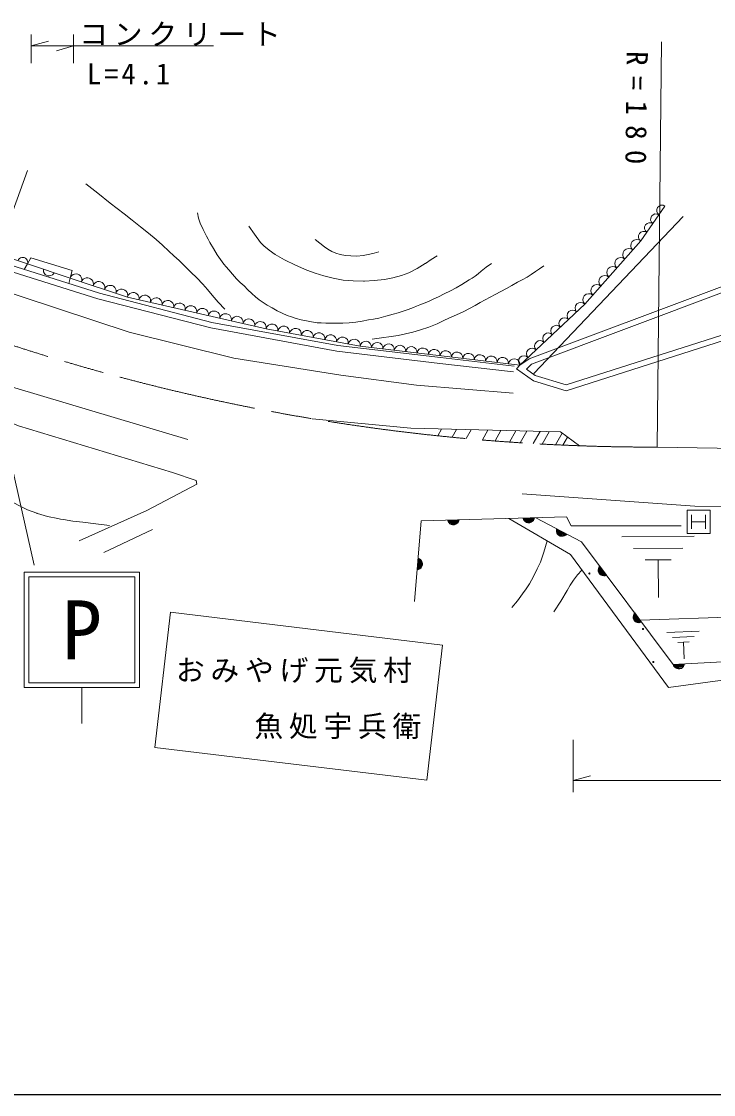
# Model space of a CAD drawing. Units: millimetres, scale not verified. Extents: x 40000 to 680000, y 20000 to 380000.
# Drawn here: x 189891 to 250013, y 205000 to 298173 of the extents above; entities that cross this region are included whole.
import ezdxf
from ezdxf.enums import TextEntityAlignment as Align

# ---------------------------------------------------------------- set-up
doc = ezdxf.new("R2010")
doc.units = ezdxf.units.MM
doc.header["$LTSCALE"] = 1000
doc.linetypes.add('CHAIN', pattern=[18.5, 12, -1.5, 3.5, -1.5])
for name, color, linetype, lineweight in [('M-BGD', 7, 'Continuous', 13), ('M-BMK', 2, 'CHAIN', 13), ('M-STR-HTXT', 7, 'Continuous', 13), ('M-STR-STRC', 7, 'Continuous', 13), ('M-TTL-BAND', 7, 'Continuous', 25)]:
    doc.layers.add(name, color=color, linetype=linetype, lineweight=lineweight)
doc.styles.add('ＭＳ ゴシック', font='')
doc.styles.get('ＭＳ ゴシック').set_extended_font_data('MS Gothic')

msp = doc.modelspace()

# ---------------------------------------------------------------- linework, layer by layer
at = {"layer": 'M-BGD'}
for p, q in [((190412, 285234), (187604, 277477)), ((247371, 281249), (234390, 267594)), ((190410, 277124), (187957, 277938)), ((190135, 276631), (190410, 277124)), ((199092, 274242), (194122, 275892)), ((250763, 275159), (234010, 268881)), ((250938, 274691), (234185, 268413)), ((203013, 258996), (205079, 258327)), ((248112, 255326), (248111, 254126)), ((249312, 255326), (249312, 254126)), ((226951, 254820), (227870, 254844)), ((227852, 254784), (226972, 254761)), ((226994, 254701), (227834, 254723)), ((227775, 254661), (227055, 254643)), ((227117, 254584), (227717, 254600)), ((227618, 254537), (227218, 254527)), ((233499, 254990), (234419, 255014)), ((234400, 254954), (233521, 254931)), ((233542, 254871), (234382, 254893)), ((234323, 254832), (233604, 254813)), ((233665, 254754), (234265, 254770)), ((234167, 254707), (233767, 254697)), ((237231, 255147), (237636, 254383)), ((237636, 254383), (247212, 254383)), ((248112, 254726), (249312, 254726)), ((197036, 252070), (201262, 254048)), ((236368, 253935), (237112, 253545)), ((237158, 253589), (236378, 253997)), ((236389, 254060), (237204, 253633)), ((237032, 253520), (236394, 253854)), ((236419, 253773), (236951, 253495)), ((236834, 253488), (236480, 253673)), ((242035, 253415), (248335, 253471)), ((247336, 252454), (243052, 252416)), ((224336, 250607), (224411, 251524)), ((224469, 251499), (224397, 250622)), ((224459, 250637), (224527, 251474)), ((224582, 251410), (224523, 250692)), ((224588, 250747), (224637, 251345)), ((224689, 251240), (224656, 250842)), ((240029, 250714), (240531, 250041)), ((240591, 250061), (240065, 250766)), ((240101, 250818), (240651, 250080)), ((244069, 251417), (246337, 251437)), ((245203, 251427), (245232, 248151)), ((240005, 250546), (240363, 250065)), ((240255, 250109), (240016, 250430)), ((240447, 250053), (240017, 250630)), ((270567, 247160), (243633, 246185)), ((243044, 246473), (243403, 245992)), ((243295, 246037), (243055, 246357)), ((243487, 245980), (243056, 246557)), ((243068, 246641), (243571, 245968)), ((243631, 245988), (243104, 246693)), ((243140, 246745), (243691, 246008)), ((245968, 245119), (248765, 245237)), ((248337, 244771), (246434, 244691)), ((246901, 244262), (247908, 244304)), ((247404, 244283), (247465, 242828)), ((246539, 242291), (247458, 242340)), ((247441, 242279), (246562, 242232)), ((246585, 242173), (247424, 242218)), ((247367, 242155), (246648, 242117)), ((246712, 242060), (247311, 242092)), ((247214, 242026), (246815, 242005))]:
    msp.add_line(p, q, dxfattribs=at)
for points in [[(124803, 295539), (173172, 272161), (187345, 266941), (204338, 261886)], [(195475, 284086), (196512, 283257), (197597, 282403), (198195, 281941), (198817, 281459), (199518, 280908), (200244, 280332), (200916, 279798), (201602, 279227), (202136, 278746), (202684, 278237), (203125, 277832), (203582, 277408), (204080, 276925), (204594, 276419), (205122, 275908), (205653, 275360), (206055, 274892), (206465, 274398), (206989, 273805), (207547, 273201)], [(245791, 282137), (243690, 279116), (238828, 273621), (233189, 268327), (219307, 269970), (211143, 271480), (199092, 274242)], [(205171, 281543), (205278, 281097), (205420, 280645), (205673, 280096), (205972, 279540), (206117, 279260), (206267, 278969), (206567, 278449), (206898, 277919), (207168, 277506), (207472, 277094), (207679, 276854), (207899, 276608), (208228, 276222), (208577, 275827), (208891, 275520), (209225, 275209), (209565, 274884), (209918, 274546), (210221, 274270), (210551, 274001), (210885, 273769), (211244, 273544), (211662, 273295), (212104, 273049), (212525, 272844), (212973, 272652), (213353, 272512), (213754, 272386), (214192, 272279), (214652, 272180), (215099, 272089), (215566, 272018), (215941, 271994), (216332, 271989), (216609, 271990), (216898, 271990), (217338, 271989), (217796, 271990), (218361, 272010), (218945, 272064), (219480, 272152), (220036, 272255), (220484, 272331), (220949, 272418), (221556, 272574), (222184, 272757), (222607, 272876), (223044, 273005), (223493, 273156), (223952, 273335), (224221, 273450), (224501, 273570), (224862, 273714), (225237, 273865), (225665, 274062), (226107, 274277), (226621, 274519), (227154, 274774), (227653, 275037), (228157, 275338), (228456, 275540), (228770, 275744), (229041, 275897), (229317, 276064), (229576, 276265), (229835, 276489), (230268, 276831), (230731, 277167)], [(209652, 280400), (210125, 279691), (210667, 278993), (210808, 278839), (210956, 278691), (211407, 278308), (211934, 277946), (212340, 277704), (212754, 277478), (213692, 277008), (214687, 276578), (215409, 276320), (216171, 276084), (216981, 275879), (217834, 275724), (218699, 275649), (219605, 275634), (219641, 275634), (219677, 275634), (220539, 275673), (221431, 275769), (222153, 275904), (222902, 276108), (223226, 276223), (223544, 276354), (224263, 276722), (224955, 277145), (224982, 277163), (225491, 277492), (226016, 277837)], [(215417, 279247), (215800, 278925), (216209, 278603), (216516, 278389), (216854, 278197), (217207, 278051), (217590, 277940), (218039, 277857), (218511, 277811), (219037, 277800), (219579, 277848), (219869, 277904), (220168, 277976), (220538, 278067), (220923, 278161)], [(154041, 278479), (173337, 269574), (189647, 263070), (203014, 259000)], [(232633, 267748), (226232, 268484), (217290, 269544), (206334, 271560), (196528, 274103), (187590, 276904)], [(187740, 277381), (196665, 274584), (206442, 272048), (217365, 270039), (226291, 268981), (232690, 268244)], [(190410, 277124), (194122, 275892), (193994, 275421)], [(220363, 270599), (221175, 270711), (222020, 270829), (222621, 270919), (223240, 271037), (223886, 271203), (224552, 271405), (225272, 271632), (226002, 271911), (226522, 272168), (227061, 272441), (227682, 272712), (228327, 272993), (228806, 273236), (229293, 273509), (229725, 273760), (230177, 274015), (230604, 274237), (231049, 274463), (231524, 274721), (232016, 274994), (232494, 275256), (232994, 275524), (233402, 275738), (233819, 275972), (234180, 276203), (234549, 276455), (234907, 276699), (235280, 276950)], [(191792, 276665), (191792, 276539), (191817, 276425), (191881, 276299), (191957, 276210), (192058, 276134), (192210, 276084), (192336, 276084), (192450, 276110), (192576, 276173), (192665, 276249), (192741, 276350)], [(186775, 275308), (199257, 271188), (208338, 268941), (217644, 267457), (224208, 266603), (232615, 265884)], [(234367, 266968), (237217, 266099), (250891, 270472)], [(234512, 267446), (237214, 266623), (250724, 270943)], [(234010, 268881), (233189, 268327), (232882, 268008), (234367, 266968)], [(234185, 268413), (233768, 267970), (234512, 267446)], [(183851, 259981), (184334, 259491), (184863, 259015), (185383, 258629), (185945, 258255), (186472, 257909), (187027, 257564), (187657, 257222), (188316, 256874), (188969, 256510), (189651, 256137), (190407, 255781), (191219, 255469), (191252, 255458), (191285, 255447), (192159, 255195), (193048, 255003), (193272, 254963), (193541, 254917), (194364, 254796), (195221, 254687), (196361, 254550), (197546, 254411)], [(205079, 258327), (205136, 258007), (200769, 255697), (194906, 253090)], [(233396, 257154), (248394, 256099), (259924, 255997), (283001, 257126), (292306, 256994)], [(224046, 247806), (224621, 254819), (237231, 255147)], [(234573, 255078), (238551, 252995), (246496, 242349), (264269, 243287), (264249, 242797), (246099, 240343), (237575, 251889), (232222, 255017)], [(235556, 253069), (235414, 252593), (235269, 252097), (235138, 251658), (234976, 251211), (234847, 250932), (234703, 250646), (234383, 249992), (234025, 249329), (233740, 248896), (233421, 248461), (232971, 247876), (232497, 247274)], [(238575, 250535), (238208, 250118), (237852, 249665), (237568, 249229), (237291, 248760), (236740, 247845), (236152, 246904)]]:
    msp.add_lwpolyline(points, dxfattribs=at)
for points in [[(190696, 277636), (194297, 276536), (194122, 275892), (190410, 277124)], [(247711, 253726), (247711, 255726), (249712, 255726), (249712, 253726)], [(227909, 254905), (227872, 254784), (227815, 254682), (227717, 254580), (227619, 254517), (227500, 254474), (227340, 254470), (227219, 254507), (227117, 254564), (227015, 254662), (226952, 254760), (226909, 254879)], [(234457, 255075), (234420, 254954), (234363, 254853), (234265, 254750), (234167, 254688), (234048, 254644), (233888, 254640), (233767, 254677), (233666, 254734), (233563, 254832), (233501, 254930), (233457, 255049)], [(237267, 253668), (237176, 253580), (237076, 253519), (236941, 253477), (236825, 253470), (236700, 253490), (236558, 253565), (236470, 253656), (236410, 253755), (236368, 253890), (236361, 254007), (236381, 254131)], [(224355, 251569), (224471, 251519), (224566, 251451), (224657, 251343), (224709, 251239), (224739, 251116), (224726, 250957), (224676, 250840), (224608, 250745), (224500, 250654), (224396, 250602), (224273, 250572)], [(240723, 250084), (240603, 250045), (240487, 250033), (240347, 250053), (240239, 250097), (240136, 250170), (240040, 250298), (240000, 250418), (239989, 250534), (240009, 250674), (240053, 250782), (240125, 250886)], [(202838, 246869), (201490, 235136), (225120, 232282), (226469, 244016)], [(243763, 246012), (243643, 245972), (243527, 245960), (243387, 245981), (243279, 246025), (243175, 246097), (243079, 246225), (243039, 246345), (243028, 246461), (243048, 246601), (243092, 246709), (243165, 246813)], [(247495, 242402), (247461, 242280), (247406, 242177), (247312, 242071), (247215, 242006), (247097, 241960), (246937, 241952), (246816, 241985), (246713, 242040), (246607, 242135), (246542, 242231), (246496, 242349)]]:
    msp.add_lwpolyline(points, close=True, dxfattribs=at)
for centre in [(239227, 250247), (243881, 245416), (244776, 242552)]:
    msp.add_circle(centre, 50, dxfattribs=at)
for centre, radius, start, end in [((245003, 281004), 460, 55.1915, 235.1915), ((245528, 281760), 460, 55.1915, 235.1915), ((244478, 280249), 460, 55.1915, 235.1915), ((243953, 279494), 460, 55.1915, 235.1915), ((243343, 278724), 524, 48.49707, 228.49706), ((190001, 277259), 431, 341.63989, 161.63989), ((241954, 277154), 524, 48.49707, 228.49706), ((242648, 277939), 524, 48.49707, 228.49706), ((241259, 276369), 524, 48.49707, 228.49706), ((194619, 275727), 524, 341.63989, 161.63989), ((195613, 275397), 524, 341.63989, 161.63989), ((240565, 275583), 524, 48.49707, 228.49706), ((196607, 275067), 524, 341.63989, 161.63989), ((197601, 274737), 524, 341.63989, 161.63989), ((198595, 274407), 524, 341.63989, 161.63989), ((239870, 274798), 524, 48.49707, 228.49706), ((199594, 274127), 515, 347.08966, 167.08966), ((200599, 273897), 515, 347.08966, 167.08966), ((201603, 273667), 515, 347.08966, 167.08966), ((202607, 273437), 515, 347.08966, 167.08966), ((239175, 274013), 524, 48.49707, 228.49706), ((203611, 273206), 515, 347.08966, 167.08966), ((204616, 272976), 515, 347.08966, 167.08966), ((205620, 272746), 515, 347.08966, 167.08966), ((206624, 272516), 515, 347.08966, 167.08966), ((237771, 272628), 483, 43.19125, 223.19125), ((238475, 273290), 484, 43.19125, 223.19125), ((207628, 272286), 515, 347.08966, 167.08966), ((208632, 272055), 515, 347.08966, 167.08966), ((209637, 271825), 515, 347.08966, 167.08966), ((210641, 271595), 515, 347.08966, 167.08966), ((237066, 271966), 484, 43.19125, 223.19125), ((211653, 271386), 519, 349.51755, 169.51755), ((212674, 271197), 519, 349.51755, 169.51755), ((213694, 271008), 519, 349.51755, 169.51755), ((214715, 270819), 519, 349.51755, 169.51755), ((215735, 270630), 519, 349.51755, 169.51755), ((236361, 271305), 484, 43.19125, 223.19125), ((216756, 270442), 519, 349.51755, 169.51755), ((217776, 270253), 519, 349.51755, 169.51755), ((218797, 270064), 519, 349.51755, 169.51755), ((219803, 269911), 499, 353.25079, 173.25079), ((220795, 269794), 499, 353.25079, 173.25079), ((234951, 269981), 483, 43.19125, 223.19125), ((235656, 270643), 484, 43.19125, 223.19125), ((221786, 269676), 499, 353.25079, 173.25079), ((222777, 269559), 499, 353.25079, 173.25079), ((223769, 269441), 499, 353.25079, 173.25079), ((224760, 269324), 499, 353.25079, 173.25079), ((225752, 269207), 499, 353.25079, 173.25079), ((226744, 269089), 499, 353.25079, 173.25079), ((227735, 268972), 499, 353.25079, 173.25079), ((228727, 268855), 499, 353.25079, 173.25079), ((234246, 269319), 484, 43.19125, 223.19125), ((229718, 268737), 499, 353.25079, 173.25079), ((230710, 268620), 499, 353.25079, 173.25079), ((231701, 268503), 499, 353.25079, 173.25079), ((232693, 268385), 499, 353.25079, 173.25079), ((233541, 268658), 484, 43.19125, 223.19125)]:
    msp.add_arc(centre, radius, start, end, dxfattribs=at)
at = {"layer": 'M-BMK'}
msp.add_line((245125, 261215), (269929, 260813), dxfattribs=at)
msp.add_arc((244825, 441215), 180000, 243.28994, 270.09545, dxfattribs=at)
at = {"layer": 'M-STR-HTXT'}
for p, q in [((190741, 294541), (190741, 297045)), ((190741, 296045), (192241, 296465)), ((194423, 297045), (194423, 294541)), ((245125, 261215), (245501, 296405)), ((190741, 296045), (206566, 296045)), ((194423, 296045), (192923, 295625)), ((237822, 235801), (237822, 231262)), ((237822, 232262), (239322, 232682)), ((237822, 232262), (283613, 232262))]:
    msp.add_line(p, q, dxfattribs=at)
at = {"layer": 'M-STR-STRC'}
for p, q in [((188267, 263066), (191004, 250963)), ((226387, 262787), (226053, 262198)), ((227697, 262755), (227313, 262076)), ((228959, 262723), (228532, 261968)), ((230412, 262687), (229936, 261845)), ((231542, 262659), (231029, 261752)), ((232825, 262627), (232276, 261658)), ((233797, 262603), (233227, 261594)), ((234938, 262574), (234347, 261529)), ((235723, 262555), (235116, 261482)), ((236855, 262427), (236286, 261421)), ((237316, 262091), (236919, 261389)), ((200140, 250345), (190140, 250345)), ((190140, 250345), (190140, 240345)), ((199747, 249952), (190533, 249952)), ((190533, 249952), (190533, 240738)), ((199746, 240738), (199747, 249952)), ((200139, 240345), (200140, 250345)), ((199746, 240738), (190533, 240738)), ((200140, 240345), (190140, 240345)), ((195140, 240345), (195140, 237202))]:
    msp.add_line(p, q, dxfattribs=at)
msp.add_lwpolyline([(215151, 263678), (223729, 262854), (236713, 262530), (238363, 261331)], dxfattribs=at)
at = {"layer": 'M-TTL-BAND'}
msp.add_line((40000, 205000), (579000, 205000), dxfattribs=at)

# ---------------------------------------------------------------- texts
at = {"layer": 'M-STR-HTXT', "char_height": 1833, "attachment_point": 7, "style": 'ＭＳ ゴシック'}
for s, insert in [('\\T1.2;コンクリート', (194911, 296045)), ('\\T1.2;L=4.1', (195578, 292678)), ('\\T1.2;おみやげ元気村', (203309, 240711)), ('\\T1.2;魚処宇兵衛', (210123, 235864))]:
    msp.add_mtext(s, dxfattribs=dict(at, insert=insert))
at = {"layer": 'M-STR-HTXT', "insert": (242447, 295607), "char_height": 1833, "attachment_point": 7, "rotation": 269.3, "style": 'ＭＳ ゴシック'}
msp.add_mtext('\\T1.72;R=180', dxfattribs=at)
at = {"layer": 'M-STR-STRC', "style": 'ＭＳ ゴシック'}
msp.add_text('P', height=5132, dxfattribs=at).set_placement((195140, 245345), align=Align.MIDDLE_CENTER)

doc.saveas('drawing.dxf')
